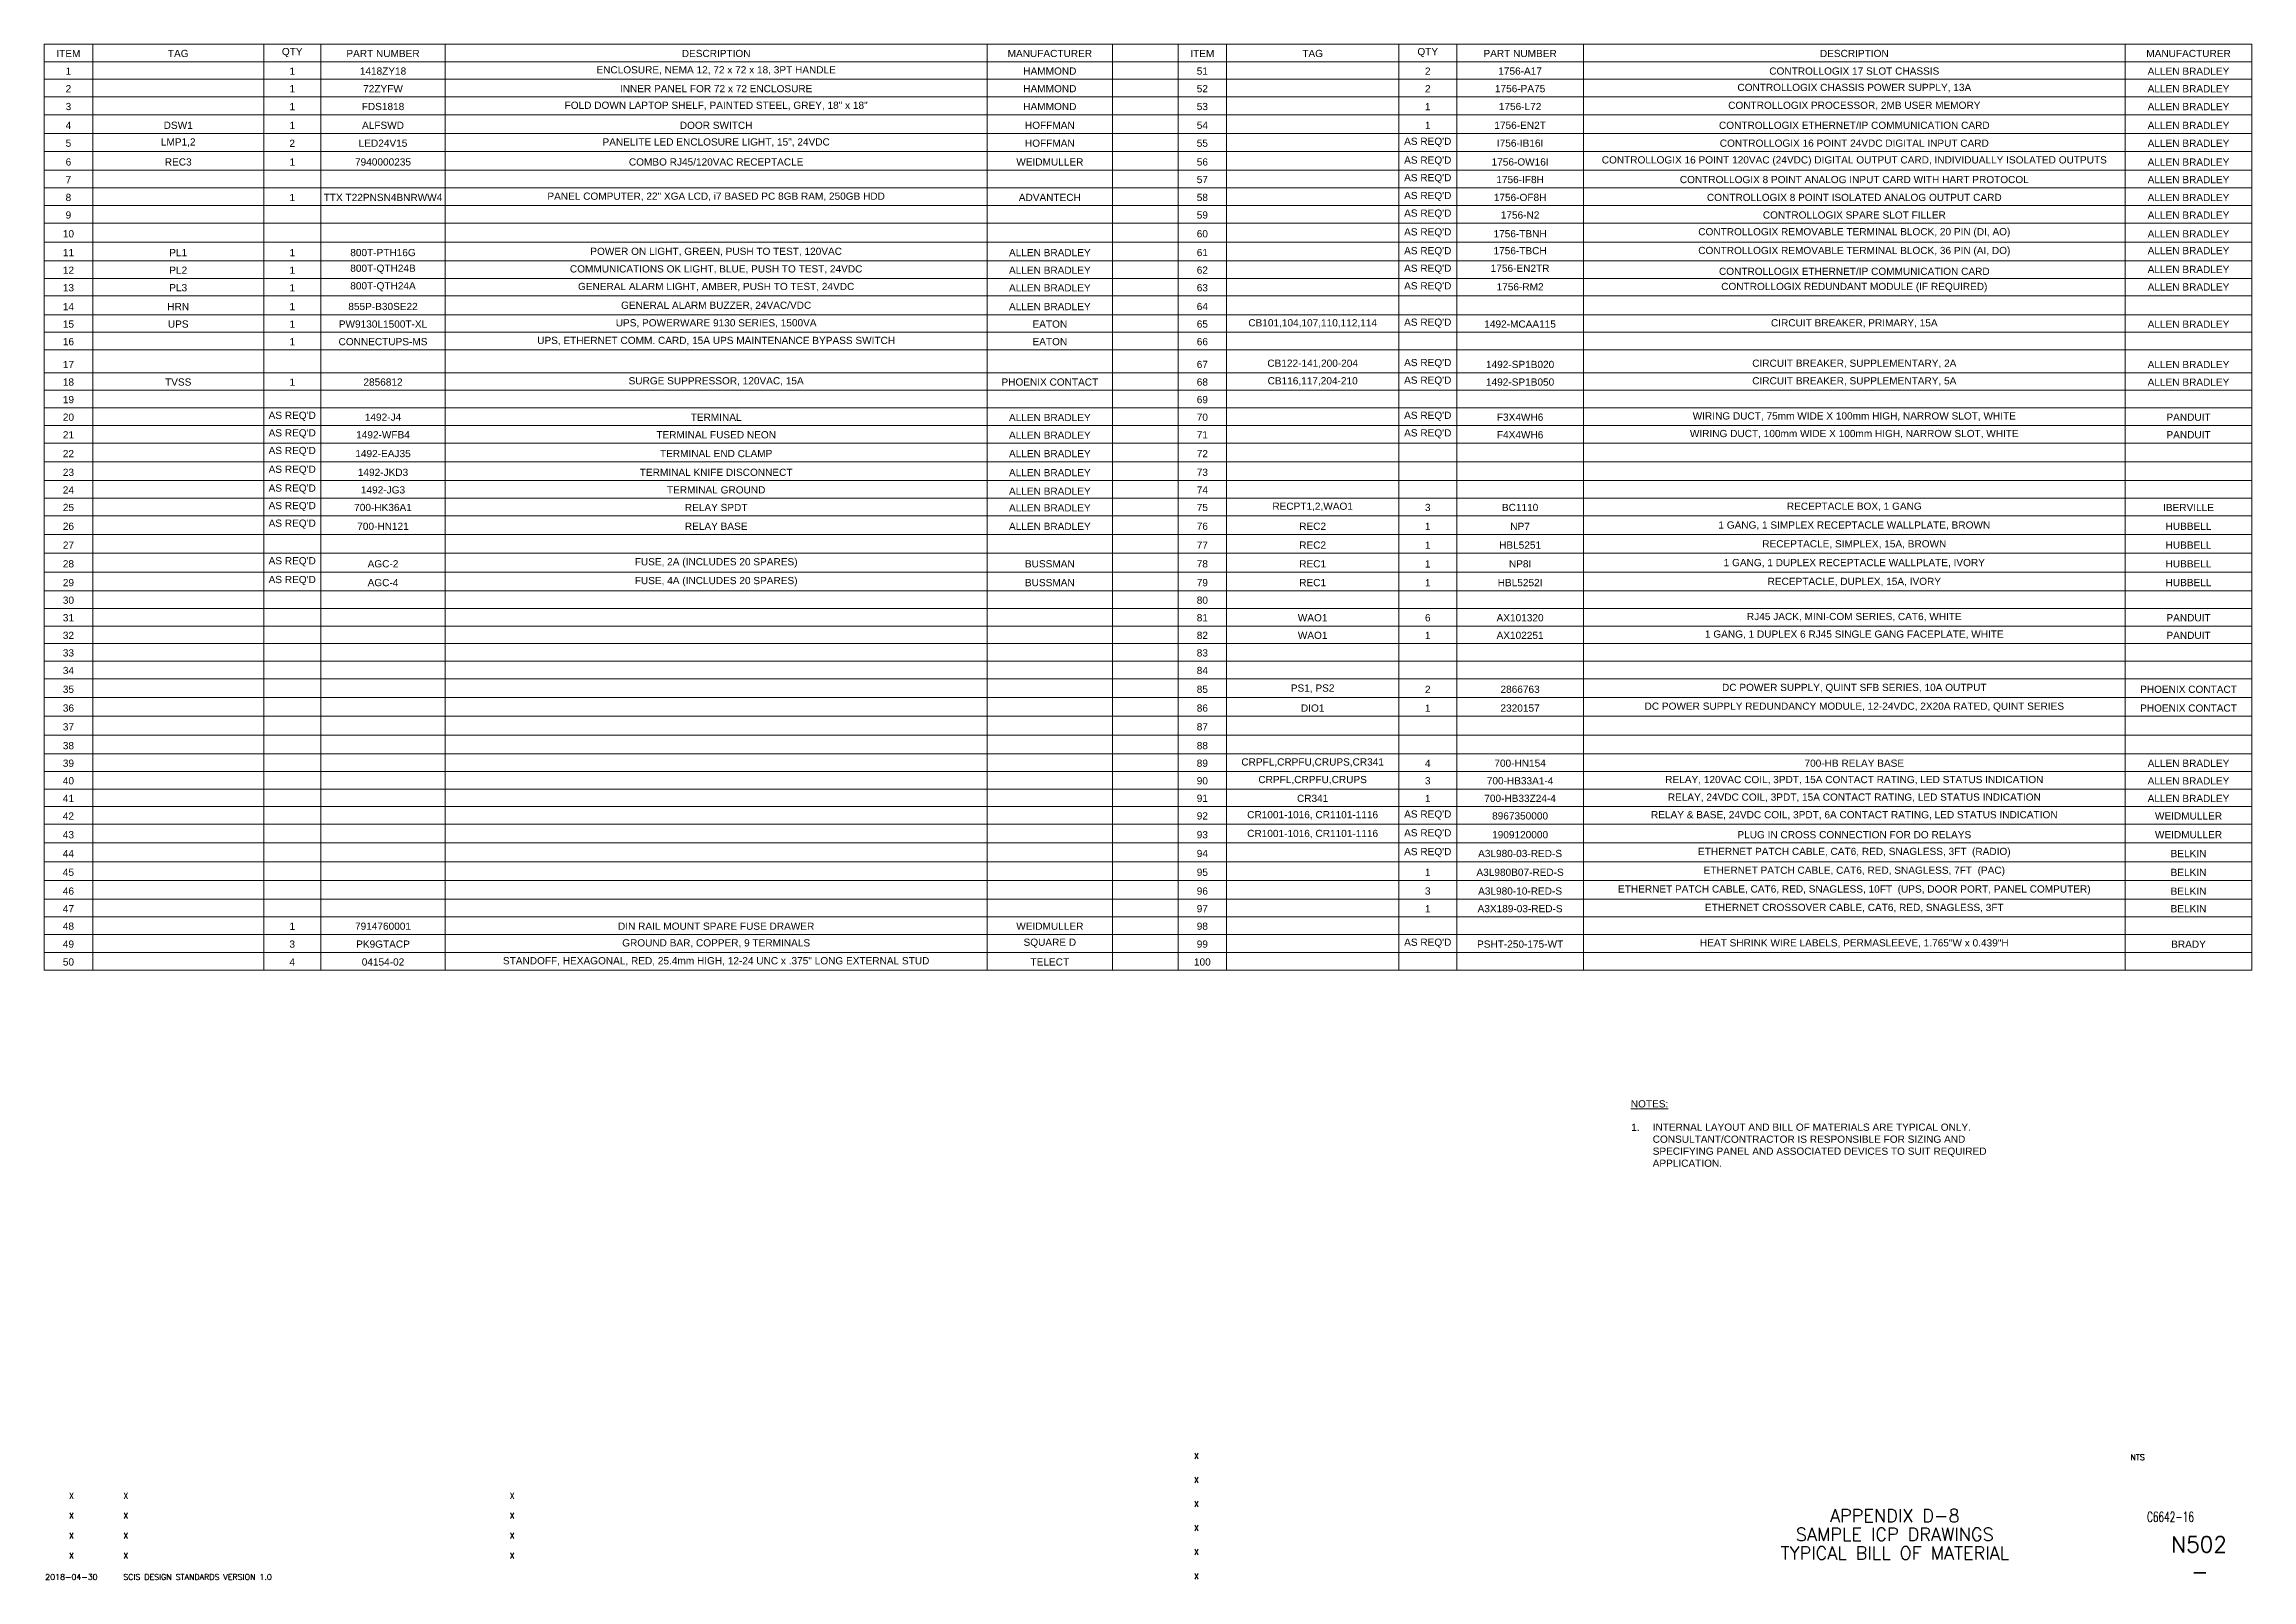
# Paper-space layout 'ICP BOM - A1 Sheet' of a CAD drawing. Extents: x 50 to 815, y 22 to 555.
import ezdxf
from ezdxf.enums import TextEntityAlignment as Align

# ---------------------------------------------------------------- set-up
doc = ezdxf.new("R2010")
doc.units = 0
doc.layers.add('BOR-A1', color=7, linetype='Continuous')
doc.layers.add('N-ANNO-TEXT', color=2, linetype='Continuous', lineweight=18)
doc.styles.add('_CGS_2-5_NOTES', font='arial.ttf', dxfattribs={"height": 2.5})
doc.styles.add('STD2-0', font='simplex.shx', dxfattribs={"height": 2})
doc.styles.add('STD3-5', font='simplex.shx', dxfattribs={"height": 3.5})
doc.styles.add('STD4-5', font='simplex.shx', dxfattribs={"height": 4.5})
doc.styles.add('STD5-5', font='SIMPLEX')

# ---------------------------------------------------------------- blocks, each defined once
blk = doc.blocks.new('CGS A1 TITLE ATT')
at = {"layer": 'BOR-A1', "color": 1}
for tag, p, height, style in [('DATE', (448.47, 64.4), 2, 'STD2-0'), ('DRAWN', (448.47, 56.08), 2, 'STD2-0'), ('DESIGNER', (448.47, 47.76), 2, 'STD2-0'), ('FILE', (783.85, 42.55), 3.5, 'STD3-5'), ('CHECKED', (448.47, 39.44), 2, 'STD2-0'), ('ENGINEER', (448.47, 31.12), 2, 'STD2-0'), ('AD909', (787.49, 32), 5.5, 'STD5-5'), ('APPROVED', (448.47, 22.72), 2, 'STD2-0')]:
    blk.add_attdef(tag, p, '', height=height, dxfattribs=dict(at, style=style))
at = {"layer": 'BOR-A1', "color": 1, "style": 'STD2-0', "flags": 4}
blk.add_attdef('SCALE', (773.37, 64), '', height=2, dxfattribs=at)
at = {"layer": 'BOR-A1', "color": 1, "style": 'STD4-5'}
for tag, p in [('TITLE-1', (691.59, 44.75)), ('TITLE-2', (691.59, 38.25)), ('TITLE-3', (691.59, 31.75)), ('TITLE-4', (691.59, 25.25))]:
    blk.add_attdef(tag, text='', height=4.5, dxfattribs=at).set_placement(p, align=Align.MIDDLE_CENTER)
at = {"layer": 'BOR-A1', "color": 1, "style": 'STD5-5'}
blk.add_attdef('999', text='', height=5.5, dxfattribs=at).set_placement((800.49, 22.5), align=Align.RIGHT)
blk = doc.blocks.new('CGS A1 REV ATT')
at = {"layer": 'BOR-A1', "color": 1, "style": 'STD2-0'}
for tag, p in [('R5-DATE', (58.99, 50.62)), ('R5-BY', (211.87, 50.62)), ('R4-DATE', (58.99, 43.7)), ('R3-DATE', (58.99, 36.78)), ('R4-BY', (211.87, 43.7)), ('R3-BY', (211.87, 36.78)), ('R2-DATE', (58.99, 29.86)), ('R2-BY', (211.87, 29.86)), ('R1-DATE', (58.99, 22.46)), ('R1-BY', (211.87, 22.46))]:
    blk.add_attdef(tag, text='', height=2, dxfattribs=at).set_placement(p, align=Align.CENTER)
for tag, p in [('R5-DESC', (76.99, 50.62)), ('R4-DESC', (76.99, 43.7)), ('R3-DESC', (76.99, 36.78)), ('R2-DESC', (76.99, 29.86)), ('R1-DESC', (76.99, 22.46))]:
    blk.add_attdef(tag, p, '', height=2, dxfattribs=at)

psp = doc.layouts.new('ICP BOM - A1 Sheet')

# ---------------------------------------------------------------- linework, layer by layer
at = {"layer": 'N-ANNO-TEXT'}
for p, q in [((49.53, 555.16), (420.23, 555.16)), ((49.53, 555.16), (49.53, 233.93)), ((66.37, 555.16), (66.37, 549.06)), ((125.71, 555.16), (125.71, 549.06)), ((145.48, 555.16), (145.48, 549.06)), ((188.7, 555.16), (188.7, 549.06)), ((376.64, 555.16), (376.64, 549.06)), ((420.23, 555.16), (442.93, 555.16)), ((420.23, 555.16), (420.23, 233.93)), ((442.93, 555.16), (815.46, 555.16)), ((442.93, 555.16), (442.93, 233.93)), ((459.77, 555.16), (459.77, 233.93)), ((519.48, 555.16), (519.48, 233.93)), ((539.61, 555.16), (539.61, 233.93)), ((583.57, 555.16), (583.57, 233.93)), ((771.51, 555.16), (771.51, 233.93)), ((815.46, 555.16), (815.46, 233.93)), ((49.53, 549.06), (420.23, 549.06)), ((66.37, 549.06), (66.37, 233.93)), ((125.71, 549.06), (125.71, 233.93)), ((145.48, 549.06), (145.48, 233.93)), ((188.7, 549.06), (188.7, 233.93)), ((376.64, 549.06), (376.64, 233.93)), ((420.23, 549.06), (442.93, 549.06)), ((442.93, 549.06), (815.46, 549.06)), ((49.53, 542.97), (420.23, 542.97)), ((49.53, 536.87), (420.23, 536.87)), ((420.23, 542.97), (442.93, 542.97)), ((420.23, 536.87), (442.93, 536.87)), ((442.93, 542.97), (815.46, 542.97)), ((442.93, 536.87), (815.46, 536.87)), ((49.53, 530.67), (420.23, 530.67)), ((420.23, 530.67), (442.93, 530.67)), ((442.93, 530.67), (815.46, 530.67)), ((49.53, 524.15), (420.23, 524.15)), ((420.23, 524.15), (442.93, 524.15)), ((442.93, 524.15), (815.46, 524.15)), ((49.53, 517.95), (420.23, 517.95)), ((420.23, 517.95), (442.93, 517.95)), ((442.93, 517.95), (815.46, 517.95)), ((49.53, 511.44), (420.23, 511.44)), ((420.23, 511.44), (442.93, 511.44)), ((442.93, 511.44), (815.46, 511.44)), ((49.53, 505.34), (420.23, 505.34)), ((49.53, 499.14), (420.23, 499.14)), ((420.23, 505.34), (442.93, 505.34)), ((420.23, 499.14), (442.93, 499.14)), ((442.93, 505.34), (815.46, 505.34)), ((442.93, 499.14), (815.46, 499.14)), ((49.53, 493.04), (420.23, 493.04)), ((420.23, 493.04), (442.93, 493.04)), ((442.93, 493.04), (815.46, 493.04)), ((49.53, 486.53), (420.23, 486.53)), ((420.23, 486.53), (442.93, 486.53)), ((442.93, 486.53), (815.46, 486.53)), ((49.53, 480.01), (420.23, 480.01)), ((420.23, 480.01), (442.93, 480.01)), ((442.93, 480.01), (815.46, 480.01)), ((49.53, 473.91), (420.23, 473.91)), ((49.53, 467.82), (420.23, 467.82)), ((420.23, 473.91), (442.93, 473.91)), ((420.23, 467.82), (442.93, 467.82)), ((442.93, 473.91), (815.46, 473.91)), ((442.93, 467.82), (815.46, 467.82)), ((49.53, 461.3), (420.23, 461.3)), ((420.23, 461.3), (442.93, 461.3)), ((442.93, 461.3), (815.46, 461.3)), ((49.53, 455.2), (420.23, 455.2)), ((420.23, 455.2), (442.93, 455.2)), ((442.93, 455.2), (815.46, 455.2)), ((49.53, 449.11), (420.23, 449.11)), ((420.23, 449.11), (442.93, 449.11)), ((442.93, 449.11), (815.46, 449.11)), ((49.53, 441.19), (420.23, 441.19)), ((420.23, 441.19), (442.93, 441.19)), ((442.93, 441.19), (815.46, 441.19)), ((49.53, 435.1), (420.23, 435.1)), ((49.53, 429), (420.23, 429)), ((420.23, 435.1), (442.93, 435.1)), ((420.23, 429), (442.93, 429)), ((442.93, 435.1), (815.46, 435.1)), ((442.93, 429), (815.46, 429)), ((49.53, 422.9), (420.23, 422.9)), ((420.23, 422.9), (442.93, 422.9)), ((442.93, 422.9), (815.46, 422.9)), ((49.53, 416.81), (420.23, 416.81)), ((420.23, 416.81), (442.93, 416.81)), ((442.93, 416.81), (815.46, 416.81)), ((49.53, 410.29), (420.23, 410.29)), ((420.23, 410.29), (442.93, 410.29)), ((442.93, 410.29), (815.46, 410.29)), ((49.53, 403.78), (420.23, 403.78)), ((420.23, 403.78), (442.93, 403.78)), ((442.93, 403.78), (815.46, 403.78)), ((49.53, 397.68), (420.23, 397.68)), ((49.53, 391.58), (420.23, 391.58)), ((420.23, 397.68), (442.93, 397.68)), ((420.23, 391.58), (442.93, 391.58)), ((442.93, 397.68), (815.46, 397.68)), ((442.93, 391.58), (815.46, 391.58)), ((49.53, 385.07), (420.23, 385.07)), ((420.23, 385.07), (442.93, 385.07)), ((442.93, 385.07), (815.46, 385.07)), ((49.53, 378.55), (420.23, 378.55)), ((420.23, 378.55), (442.93, 378.55)), ((442.93, 378.55), (815.46, 378.55)), ((49.53, 372.04), (420.23, 372.04)), ((420.23, 372.04), (442.93, 372.04)), ((442.93, 372.04), (815.46, 372.04)), ((49.53, 365.52), (420.23, 365.52)), ((420.23, 365.52), (442.93, 365.52)), ((442.93, 365.52), (815.46, 365.52)), ((49.53, 359.42), (420.23, 359.42)), ((49.53, 353.33), (420.23, 353.33)), ((420.23, 359.42), (442.93, 359.42)), ((420.23, 353.33), (442.93, 353.33)), ((442.93, 359.42), (815.46, 359.42)), ((442.93, 353.33), (815.46, 353.33)), ((49.53, 347.23), (420.23, 347.23)), ((420.23, 347.23), (442.93, 347.23)), ((442.93, 347.23), (815.46, 347.23)), ((49.53, 341.13), (420.23, 341.13)), ((420.23, 341.13), (442.93, 341.13)), ((442.93, 341.13), (815.46, 341.13)), ((49.53, 335.04), (420.23, 335.04)), ((420.23, 335.04), (442.93, 335.04)), ((442.93, 335.04), (815.46, 335.04)), ((49.53, 328.52), (420.23, 328.52)), ((49.53, 322.01), (420.23, 322.01)), ((420.23, 328.52), (442.93, 328.52)), ((420.23, 322.01), (442.93, 322.01)), ((442.93, 328.52), (815.46, 328.52)), ((442.93, 322.01), (815.46, 322.01)), ((49.53, 315.49), (420.23, 315.49)), ((420.23, 315.49), (442.93, 315.49)), ((442.93, 315.49), (815.46, 315.49)), ((49.53, 308.98), (420.23, 308.98)), ((420.23, 308.98), (442.93, 308.98)), ((442.93, 308.98), (815.46, 308.98)), ((49.53, 302.88), (420.23, 302.88)), ((420.23, 302.88), (442.93, 302.88)), ((442.93, 302.88), (815.46, 302.88)), ((49.53, 296.78), (420.23, 296.78)), ((420.23, 296.78), (442.93, 296.78)), ((442.93, 296.78), (815.46, 296.78)), ((49.53, 290.68), (420.23, 290.68)), ((49.53, 284.59), (420.23, 284.59)), ((420.23, 290.68), (442.93, 290.68)), ((420.23, 284.59), (442.93, 284.59)), ((442.93, 290.68), (815.46, 290.68)), ((442.93, 284.59), (815.46, 284.59)), ((49.53, 278.07), (420.23, 278.07)), ((420.23, 278.07), (442.93, 278.07)), ((442.93, 278.07), (815.46, 278.07)), ((49.53, 271.56), (420.23, 271.56)), ((420.23, 271.56), (442.93, 271.56)), ((442.93, 271.56), (815.46, 271.56)), ((49.53, 265.04), (420.23, 265.04)), ((420.23, 265.04), (442.93, 265.04)), ((442.93, 265.04), (815.46, 265.04)), ((49.53, 258.53), (420.23, 258.53)), ((420.23, 258.53), (442.93, 258.53)), ((442.93, 258.53), (815.46, 258.53)), ((49.53, 252.43), (420.23, 252.43)), ((49.53, 246.33), (420.23, 246.33)), ((420.23, 252.43), (442.93, 252.43)), ((420.23, 246.33), (442.93, 246.33)), ((442.93, 252.43), (815.46, 252.43)), ((442.93, 246.33), (815.46, 246.33)), ((49.53, 240.13), (420.23, 240.13)), ((420.23, 240.13), (442.93, 240.13)), ((442.93, 240.13), (815.46, 240.13)), ((49.53, 233.93), (815.46, 233.93))]:
    psp.add_line(p, q, dxfattribs=at)

# ---------------------------------------------------------------- block references
ref = psp.add_blockref('CGS A1 TITLE ATT', (0, 0))
ref.add_attrib('TITLE-1', 'APPENDIX D-8', dxfattribs={"layer": 'BOR-A1', "color": 1, "height": 4.5, "style": 'STD4-5'}).set_placement((691.59, 44.75), align=Align.MIDDLE_CENTER)
ref.add_attrib('TITLE-2', 'SAMPLE ICP DRAWINGS', dxfattribs={"layer": 'BOR-A1', "color": 1, "height": 4.5, "style": 'STD4-5'}).set_placement((691.59, 38.25), align=Align.MIDDLE_CENTER)
ref.add_attrib('TITLE-3', 'TYPICAL BILL OF MATERIAL', dxfattribs={"layer": 'BOR-A1', "color": 1, "height": 4.5, "style": 'STD4-5'}).set_placement((691.59, 31.75), align=Align.MIDDLE_CENTER)
ref.add_attrib('AD909', 'N502', (787.49, 32), dxfattribs={"layer": 'BOR-A1', "color": 1, "height": 5.5, "style": 'STD5-5'})
ref.add_attrib('FILE', 'C6642-16', (779.08, 42.56), dxfattribs={"layer": 'BOR-A1', "color": 1, "height": 3.5, "style": 'STD3-5', "width": 0.65})
ref.add_attrib('SCALE', 'NTS', (773.37, 64), dxfattribs={"layer": 'BOR-A1', "color": 1, "height": 2, "style": 'STD2-0'})
ref.add_attrib('DATE', 'X', (448.47, 64.4), dxfattribs={"layer": 'BOR-A1', "color": 1, "height": 2, "style": 'STD2-0'})
ref.add_attrib('DRAWN', 'X', (448.47, 56.08), dxfattribs={"layer": 'BOR-A1', "color": 1, "height": 2, "style": 'STD2-0'})
ref.add_attrib('DESIGNER', 'X', (448.47, 47.76), dxfattribs={"layer": 'BOR-A1', "color": 1, "height": 2, "style": 'STD2-0'})
ref.add_attrib('CHECKED', 'X', (448.47, 39.44), dxfattribs={"layer": 'BOR-A1', "color": 1, "height": 2, "style": 'STD2-0'})
ref.add_attrib('ENGINEER', 'X', (448.47, 31.12), dxfattribs={"layer": 'BOR-A1', "color": 1, "height": 2, "style": 'STD2-0'})
ref.add_attrib('APPROVED', 'X', (448.47, 22.72), dxfattribs={"layer": 'BOR-A1', "color": 1, "height": 2, "style": 'STD2-0'})
ref.add_attrib('999', '-', dxfattribs={"layer": 'BOR-A1', "color": 1, "height": 5.5, "style": 'STD5-5'}).set_placement((800.49, 22.5), align=Align.RIGHT)
psp.add_blockref('CGS A1 REV ATT', (0, 0)).add_auto_attribs({'R1-DATE': '2018-04-30', 'R1-DESC': 'SCIS DESIGN STANDARDS VERSION 1.0', 'R2-DATE': 'X', 'R2-DESC': 'X', 'R2-BY': 'X', 'R3-DATE': 'X', 'R3-DESC': 'X', 'R3-BY': 'X', 'R4-DATE': 'X', 'R4-DESC': 'X', 'R4-BY': 'X', 'R5-DATE': 'X', 'R5-DESC': 'X', 'R5-BY': 'X'})

# ---------------------------------------------------------------- texts
at = {"layer": 'N-ANNO-TEXT', "char_height": 2.5, "style": '_CGS_2-5_NOTES'}
for s, insert, width, attachment_point in [('ITEM', (57.95, 550.65), 127.2253, 8), ('TAG', (96.04, 550.65), 127.2253, 8), ('QTY', (135.59, 550.65), 127.2253, 8), ('PART NUMBER', (167.09, 550.65), 127.2253, 8), ('DESCRIPTION', (282.67, 550.65), 127.2253, 8), ('MANUFACTURER', (398.44, 550.65), 127.2253, 8), ('ITEM', (451.35, 550.65), 127.2253, 8), ('TAG', (489.62, 550.65), 127.2253, 8), ('QTY', (529.55, 550.65), 127.2253, 8), ('PART NUMBER', (561.59, 550.65), 127.2253, 8), ('DESCRIPTION', (677.54, 550.65), 127.2253, 8), ('MANUFACTURER', (793.49, 550.65), 127.2253, 8), ('1', (57.95, 544.55), 127.2253, 8), ('1', (135.59, 544.55), 127.2253, 8), ('1418ZY18', (167.09, 544.55), 127.2253, 8), ('ENCLOSURE, NEMA 12, 72 x 72 x 18, 3PT HANDLE', (282.67, 544.55), 127.2253, 8), ('HAMMOND', (398.44, 544.55), 127.2253, 8), ('51', (451.35, 544.55), 127.2253, 8), ('2', (529.55, 544.55), 127.2253, 8), ('1756-A17', (561.59, 544.55), 127.2253, 8), ('CONTROLLOGIX 17 SLOT CHASSIS', (677.54, 544.55), 127.2253, 8), ('ALLEN BRADLEY', (793.49, 544.55), 127.2253, 8), ('2', (57.95, 538.45), 127.2253, 8), ('1', (135.59, 538.45), 127.2253, 8), ('72ZYFW', (167.09, 538.45), 127.2253, 8), ('INNER PANEL FOR 72 x 72 ENCLOSURE', (282.67, 538.45), 127.2253, 8), ('HAMMOND', (398.44, 538.45), 127.2253, 8), ('52', (451.35, 538.45), 127.2253, 8), ('2', (529.55, 538.45), 127.2253, 8), ('1756-PA75', (561.59, 538.45), 127.2253, 8), ('CONTROLLOGIX CHASSIS POWER SUPPLY, 13A', (677.54, 538.45), 127.2253, 8), ('ALLEN BRADLEY', (793.49, 538.45), 127.2253, 8), ('3', (57.95, 532.25), 127.2253, 8), ('1', (135.59, 532.25), 127.2253, 8), ('FDS1818', (167.09, 532.25), 127.2253, 8), ('FOLD DOWN LAPTOP SHELF, PAINTED STEEL, GREY, 18" x 18"', (282.67, 532.25), 127.2253, 8), ('HAMMOND', (398.44, 532.25), 127.2253, 8), ('53', (451.35, 532.25), 127.2253, 8), ('1', (529.55, 532.25), 127.2253, 8), ('1756-L72', (561.59, 532.25), 127.2253, 8), ('CONTROLLOGIX PROCESSOR, 2MB USER MEMORY', (677.54, 532.25), 127.2253, 8), ('ALLEN BRADLEY', (793.49, 532.25), 127.2253, 8), ('4', (57.95, 525.74), 127.2253, 8), ('5', (57.95, 519.53), 127.2253, 8), ('LMP1,2', (96.04, 519.53), 127.2253, 8), ('DSW1', (96.04, 525.74), 127.2253, 8), ('2', (135.59, 519.53), 127.2253, 8), ('1', (135.59, 525.74), 127.2253, 8), ('LED24V15', (167.09, 519.53), 127.2253, 8), ('ALFSWD', (167.09, 525.74), 127.2253, 8), ('PANELITE LED ENCLOSURE LIGHT, 15", 24VDC', (282.67, 519.53), 127.2253, 8), ('DOOR SWITCH', (282.67, 525.74), 127.2253, 8), ('HOFFMAN', (398.44, 525.74), 127.2253, 8), ('HOFFMAN', (398.44, 519.53), 127.2253, 8), ('54', (451.35, 525.74), 127.2253, 8), ('55', (451.35, 519.53), 127.2253, 8), ("AS REQ'D", (529.55, 519.53), 127.2253, 8), ('1', (529.55, 525.74), 127.2253, 8), ('1756-EN2T', (561.59, 525.74), 127.2253, 8), ('\\pt80;I756-IB16I', (561.59, 519.53), 127.2253, 8), ('CONTROLLOGIX ETHERNET/IP COMMUNICATION CARD', (677.54, 525.74), 127.2253, 8), ('CONTROLLOGIX 16 POINT 24VDC DIGITAL INPUT CARD', (677.54, 519.53), 127.2253, 8), ('ALLEN BRADLEY', (793.49, 525.74), 127.2253, 8), ('ALLEN BRADLEY', (793.49, 519.53), 127.2253, 8), ('6', (57.95, 513.02), 127.2253, 8), ('REC3', (96.04, 513.02), 127.2253, 8), ('1', (135.59, 513.02), 127.2253, 8), ('7940000235', (167.09, 513.02), 127.2253, 8), ('COMBO RJ45/120VAC RECEPTACLE', (282.67, 513.02), 127.2253, 8), ('WEIDMULLER', (398.44, 513.02), 127.2253, 8), ('56', (451.35, 513.02), 127.2253, 8), ("AS REQ'D", (529.55, 513.02), 127.2253, 8), ('1756-OW16I', (561.59, 513.02), 127.2253, 8), ('CONTROLLOGIX 16 POINT 120VAC (24VDC) DIGITAL OUTPUT CARD, INDIVIDUALLY ISOLATED OUTPUTS', (677.54, 513.02), 218.4675, 8), ('ALLEN BRADLEY', (793.49, 513.02), 127.2253, 8), ('7', (57.95, 506.92), 127.2253, 8), ('57', (451.35, 506.92), 127.2253, 8), ("AS REQ'D", (529.55, 506.92), 127.2253, 8), ('1756-IF8H', (561.59, 506.92), 127.2253, 8), ('CONTROLLOGIX 8 POINT ANALOG INPUT CARD WITH HART PROTOCOL', (677.54, 506.92), 147.7008, 8), ('ALLEN BRADLEY', (793.49, 506.92), 127.2253, 8), ('8', (57.95, 500.72), 127.2253, 8), ('1', (135.59, 500.72), 127.2253, 8), ('TTX T22PNSN4BNRWW4', (167.09, 500.72), 127.2253, 8), ('PANEL COMPUTER, 22" XGA LCD, i7 BASED PC 8GB RAM, 250GB HDD', (282.67, 500.72), 144.4486, 8), ('ADVANTECH', (398.44, 500.72), 127.2253, 8), ('58', (451.35, 500.72), 127.2253, 8), ("AS REQ'D", (529.55, 500.72), 127.2253, 8), ('1756-OF8H', (561.59, 500.72), 127.2253, 8), ('CONTROLLOGIX 8 POINT ISOLATED ANALOG OUTPUT CARD', (677.54, 500.72), 154.526, 8), ('ALLEN BRADLEY', (793.49, 500.72), 127.2253, 8), ('10', (57.95, 488.11), 127.2253, 8), ('9', (57.95, 494.62), 127.2253, 8), ('59', (451.35, 494.62), 127.2253, 8), ('60', (451.35, 488.11), 127.2253, 8), ("AS REQ'D", (529.55, 494.62), 127.2253, 8), ("AS REQ'D", (529.55, 488.11), 127.2253, 8), ('1756-TBNH', (561.59, 488.11), 127.2253, 8), ('1756-N2', (561.59, 494.62), 127.2253, 8), ('CONTROLLOGIX REMOVABLE TERMINAL BLOCK, 20 PIN (DI, AO)', (677.54, 488.11), 127.2253, 8), ('CONTROLLOGIX SPARE SLOT FILLER', (677.54, 494.62), 127.2253, 8), ('ALLEN BRADLEY', (793.49, 494.62), 127.2253, 8), ('ALLEN BRADLEY', (793.49, 488.11), 127.2253, 8), ('11', (57.95, 481.59), 127.2253, 8), ('PL1', (96.04, 481.59), 127.2253, 8), ('1', (135.59, 481.59), 127.2253, 8), ('800T-PTH16G', (167.09, 481.59), 127.2253, 8), ('POWER ON LIGHT, GREEN, PUSH TO TEST, 120VAC', (282.67, 481.59), 127.2253, 8), ('ALLEN BRADLEY', (398.44, 481.59), 127.2253, 8), ('61', (451.35, 481.59), 127.2253, 8), ("AS REQ'D", (529.55, 481.59), 127.2253, 8), ('1756-TBCH', (561.59, 482.23), 127.2253, 8), ('CONTROLLOGIX REMOVABLE TERMINAL BLOCK, 36 PIN (AI, DO)', (677.54, 481.59), 127.2253, 8), ('ALLEN BRADLEY', (793.49, 482.3), 127.2253, 8), ('12', (57.95, 475.5), 127.2253, 8), ('PL2', (96.04, 475.5), 127.2253, 8), ('1', (135.59, 475.5), 127.2253, 8), ('800T-QTH24B', (167.09, 475.5), 127.2253, 8), ('COMMUNICATIONS OK LIGHT, BLUE, PUSH TO TEST, 24VDC', (282.67, 475.5), 127.2253, 8), ('ALLEN BRADLEY', (398.44, 475.5), 127.2253, 8), ('62', (451.35, 475.5), 127.2253, 8), ("AS REQ'D", (529.55, 475.5), 127.2253, 8), ('1756-EN2TR', (561.59, 476.14), 127.2253, 8), ('CONTROLLOGIX ETHERNET/IP COMMUNICATION CARD', (677.54, 475.08), 218.4675, 8), ('ALLEN BRADLEY', (793.49, 475.78), 127.2253, 8), ('13', (57.95, 469.4), 127.2253, 8), ('PL3', (96.04, 469.4), 127.2253, 8), ('1', (135.59, 469.4), 127.2253, 8), ('800T-QTH24A', (167.09, 469.4), 127.2253, 8), ('GENERAL ALARM LIGHT, AMBER, PUSH TO TEST, 24VDC', (282.67, 469.4), 127.2253, 8), ('ALLEN BRADLEY', (398.44, 469.4), 127.2253, 8), ('63', (451.35, 469.4), 127.2253, 8), ("AS REQ'D", (529.55, 469.4), 127.2253, 8), ('1756-RM2', (561.59, 469.7), 127.2253, 8), ('CONTROLLOGIX REDUNDANT MODULE (IF REQUIRED)', (677.54, 469.12), 218.4675, 8), ('ALLEN BRADLEY', (793.49, 469.69), 127.2253, 8), ('14', (57.95, 462.88), 127.2253, 8), ('HRN', (96.04, 462.88), 127.2253, 8), ('1', (135.59, 462.88), 127.2253, 8), ('855P-B30SE22', (167.09, 462.88), 127.2253, 8), ('UPS, POWERWARE 9130 SERIES, 1500VA', (282.67, 456.79), 127.2253, 8), ('GENERAL ALARM BUZZER, 24VAC/VDC', (282.67, 462.88), 127.2253, 8), ('ALLEN BRADLEY', (398.44, 462.88), 127.2253, 8), ('64', (451.35, 462.88), 127.2253, 8), ('CB101,104,107,110,112,114', (489.62, 456.79), 127.2253, 8), ("AS REQ'D", (529.55, 456.79), 127.2253, 8), ('CIRCUIT BREAKER, PRIMARY, 15A', (677.54, 456.79), 127.2253, 8), ('15', (57.95, 456.79), 127.2253, 8), ('16', (57.95, 450.69), 127.2253, 8), ('UPS', (96.04, 456.79), 127.2253, 8), ('1', (135.59, 456.79), 127.2253, 8), ('1', (135.59, 450.69), 127.2253, 8), ('CONNECTUPS-MS', (167.09, 450.69), 127.2253, 8), ('PW9130L1500T-XL', (167.09, 456.79), 127.2253, 8), ('UPS, ETHERNET COMM. CARD, 15A UPS MAINTENANCE BYPASS SWITCH', (282.67, 450.69), 143.127, 8), ('EATON', (398.44, 456.79), 127.2253, 8), ('EATON', (398.44, 450.69), 127.2253, 8), ('65', (451.35, 456.79), 127.2253, 8), ('66', (451.35, 450.69), 127.2253, 8), ('1492-MCAA115', (561.59, 456.79), 127.2253, 8), ('ALLEN BRADLEY', (793.49, 456.79), 127.2253, 8), ('17', (57.95, 442.78), 127.2253, 8), ('67', (451.35, 442.78), 127.2253, 8), ('CB122-141,200-204', (489.62, 442.78), 127.2253, 8), ("AS REQ'D", (529.55, 442.78), 127.2253, 8), ('1492-SP1B020', (561.59, 442.78), 127.2253, 8), ('CIRCUIT BREAKER, SUPPLEMENTARY, 2A', (677.54, 442.78), 127.2253, 8), ('ALLEN BRADLEY', (793.49, 442.78), 127.2253, 8), ('18', (57.95, 436.68), 127.2253, 8), ('TVSS', (96.04, 436.68), 127.2253, 8), ('1', (135.59, 436.68), 127.2253, 8), ('2856812', (167.09, 436.68), 127.2253, 8), ('SURGE SUPPRESSOR, 120VAC, 15A', (282.67, 436.68), 127.2253, 8), ('PHOENIX CONTACT', (398.44, 436.68), 127.2253, 8), ('68', (451.35, 436.68), 127.2253, 8), ('CB116,117,204-210', (489.62, 436.68), 127.2253, 8), ("AS REQ'D", (529.55, 436.68), 127.2253, 8), ('1492-SP1B050', (561.59, 436.68), 127.2253, 8), ('CIRCUIT BREAKER, SUPPLEMENTARY, 5A', (677.54, 436.68), 127.2253, 8), ('ALLEN BRADLEY', (793.49, 436.68), 127.2253, 8), ('19', (57.95, 430.58), 127.2253, 8), ('69', (451.35, 430.58), 127.2253, 8), ('20', (57.95, 424.49), 127.2253, 8), ("AS REQ'D", (135.59, 424.49), 127.2253, 8), ("AS REQ'D", (135.59, 418.39), 127.2253, 8), ('1492-J4', (167.09, 424.49), 127.2253, 8), ('TERMINAL', (282.67, 424.49), 127.2253, 8), ('ALLEN BRADLEY', (398.44, 424.4), 127.2253, 8), ('70', (451.35, 424.49), 127.2253, 8), ("AS REQ'D", (529.55, 424.49), 127.2253, 8), ("AS REQ'D", (529.55, 418.39), 127.2253, 8), ('F3X4WH6', (561.59, 424.49), 127.2253, 8), ('WIRING DUCT, 100mm WIDE X 100mm HIGH, NARROW SLOT, WHITE', (677.54, 418.39), 127.2253, 8), ('WIRING DUCT, 75mm WIDE X 100mm HIGH, NARROW SLOT, WHITE', (677.54, 424.49), 127.2253, 8), ('PANDUIT', (793.49, 424.49), 127.2253, 8), ('21', (57.95, 418.39), 127.2253, 8), ('22', (57.95, 411.87), 127.2253, 8), ("AS REQ'D", (135.59, 412.29), 127.2253, 8), ('1492-EAJ35', (167.09, 411.87), 127.2253, 8), ('1492-WFB4', (167.09, 418.39), 127.2253, 8), ('TERMINAL FUSED NEON', (282.67, 418.39), 127.2253, 8), ('TERMINAL END CLAMP', (282.67, 411.87), 127.2253, 8), ('ALLEN BRADLEY', (398.44, 418.3), 127.2253, 8), ('ALLEN BRADLEY', (398.44, 411.87), 127.2253, 8), ('71', (451.35, 418.39), 127.2253, 8), ('72', (451.35, 411.87), 127.2253, 8), ('F4X4WH6', (561.59, 418.39), 127.2253, 8), ('PANDUIT', (793.49, 418.39), 127.2253, 8), ('23', (57.95, 405.36), 127.2253, 8), ("AS REQ'D", (135.59, 405.78), 127.2253, 8), ('1492-JKD3', (167.09, 405.36), 127.2253, 8), ('TERMINAL KNIFE DISCONNECT', (282.67, 405.36), 127.2253, 8), ('ALLEN BRADLEY', (398.44, 405.27), 127.2253, 8), ('73', (451.35, 405.36), 127.2253, 8), ('24', (57.95, 399.26), 127.2253, 8), ("AS REQ'D", (135.59, 399.26), 127.2253, 8), ('1492-JG3', (167.09, 399.26), 127.2253, 8), ('TERMINAL GROUND', (282.67, 399.26), 127.2253, 8), ('ALLEN BRADLEY', (398.44, 398.84), 127.2253, 8), ('74', (451.35, 399.26), 127.2253, 8), ('25', (57.95, 393.17), 127.2253, 8), ("AS REQ'D", (135.59, 393.17), 127.2253, 8), ('700-HK36A1', (167.09, 393.17), 127.2253, 8), ('RELAY SPDT', (282.67, 393.17), 127.2253, 8), ('ALLEN BRADLEY', (398.44, 393.08), 127.2253, 8), ('75', (451.35, 393.17), 127.2253, 8), ('RECPT1,2,WAO1', (489.62, 393.17), 127.2253, 8), ('3', (529.55, 393.17), 127.2253, 8), ('BC1110', (561.59, 393.17), 127.2253, 8), ('RECEPTACLE BOX, 1 GANG', (677.54, 393.17), 127.2253, 8), ('IBERVILLE', (793.49, 393.17), 127.2253, 8), ('26', (57.95, 386.65), 127.2253, 8), ("AS REQ'D", (135.59, 387.07), 127.2253, 8), ('\\pt57.5;700-HN121', (167.09, 386.65), 127.2253, 8), ('RELAY BASE', (282.67, 386.65), 127.2253, 8), ('ALLEN BRADLEY', (398.44, 386.65), 127.2253, 8), ('76', (451.35, 386.65), 127.2253, 8), ('REC2', (489.62, 386.65), 127.2253, 8), ('1', (529.55, 386.65), 127.2253, 8), ('NP7', (561.59, 386.65), 127.2253, 8), ('1 GANG, 1 SIMPLEX RECEPTACLE WALLPLATE, BROWN', (677.54, 386.65), 127.2253, 8), ('RECEPTACLE, SIMPLEX, 15A, BROWN', (677.54, 380.13), 127.2253, 8), ('HUBBELL', (793.49, 386.65), 127.2253, 8), ('27', (57.95, 380.13), 127.2253, 8), ('28', (57.95, 373.62), 127.2253, 8), ("AS REQ'D", (135.59, 374.04), 127.2253, 8), ('AGC-2', (167.09, 373.62), 127.2253, 8), ('FUSE, 2A (INCLUDES 20 SPARES)', (282.67, 373.62), 127.2253, 8), ('BUSSMAN', (398.44, 373.62), 127.2253, 8), ('77', (451.35, 380.13), 127.2253, 8), ('78', (451.35, 373.62), 127.2253, 8), ('REC2', (489.62, 380.13), 127.2253, 8), ('REC1', (489.62, 373.62), 127.2253, 8), ('1', (529.55, 380.13), 127.2253, 8), ('1', (529.55, 373.62), 127.2253, 8), ('HBL5251', (561.59, 380.13), 127.2253, 8), ('NP8I', (561.59, 373.62), 127.2253, 8), ('1 GANG, 1 DUPLEX RECEPTACLE WALLPLATE, IVORY', (677.54, 373.62), 127.2253, 8), ('HUBBELL', (793.49, 380.13), 127.2253, 8), ('HUBBELL', (793.49, 373.62), 127.2253, 8), ('29', (57.95, 367.1), 127.2253, 8), ("AS REQ'D", (135.59, 367.52), 127.2253, 8), ('AGC-4', (167.09, 367.1), 127.2253, 8), ('FUSE, 4A (INCLUDES 20 SPARES)', (282.67, 367.1), 127.2253, 8), ('BUSSMAN', (398.44, 367.1), 127.2253, 8), ('79', (451.35, 367.1), 127.2253, 8), ('REC1', (489.62, 367.1), 127.2253, 8), ('1', (529.55, 367.1), 127.2253, 8), ('HBL5252I', (561.59, 367.1), 127.2253, 8), ('RECEPTACLE, DUPLEX, 15A, IVORY', (677.54, 367.1), 127.2253, 8), ('HUBBELL', (793.49, 367.1), 127.2253, 8), ('30', (57.95, 361.01), 127.2253, 8), ('80', (451.35, 361.01), 127.2253, 8), ('31', (57.95, 354.91), 127.2253, 8), ('81', (451.35, 354.91), 127.2253, 8), ('WAO1', (489.62, 354.91), 127.2253, 8), ('6', (529.55, 354.91), 127.2253, 8), ('AX101320', (561.59, 354.91), 127.2253, 8), ('RJ45 JACK, MINI-COM SERIES, CAT6, WHITE', (677.54, 354.91), 127.2253, 8), ('PANDUIT', (793.49, 354.91), 127.2253, 8), ('32', (57.95, 348.81), 127.2253, 8), ('33', (57.95, 342.72), 127.2253, 8), ('82', (451.35, 348.81), 127.2253, 8), ('83', (451.35, 342.72), 127.2253, 8), ('WAO1', (489.62, 348.81), 127.2253, 8), ('1', (529.55, 348.81), 127.2253, 8), ('AX102251', (561.59, 348.81), 127.2253, 8), ('1 GANG, 1 DUPLEX 6 RJ45 SINGLE GANG FACEPLATE, WHITE', (677.54, 348.81), 127.2253, 8), ('PANDUIT', (793.49, 348.81), 127.2253, 8), ('34', (57.95, 336.62), 127.2253, 8), ('84', (451.35, 336.62), 127.2253, 8), ('35', (57.95, 330.1), 127.2253, 8), ('85', (451.35, 330.1), 127.2253, 8), ('PS1, PS2', (489.62, 330.1), 127.2253, 8), ('2', (529.55, 330.1), 127.2253, 8), ('2866763', (561.59, 330.1), 127.2253, 8), ('DC POWER SUPPLY, QUINT SFB SERIES, 10A OUTPUT', (677.54, 330.1), 127.2253, 8), ('PHOENIX CONTACT', (793.49, 330.1), 127.2253, 8), ('36', (57.95, 323.59), 127.2253, 8), ('86', (451.35, 323.59), 127.2253, 8), ('DIO1', (489.62, 323.59), 127.2253, 8), ('1', (529.55, 323.59), 127.2253, 8), ('2320157', (561.59, 323.59), 127.2253, 8), ('DC POWER SUPPLY REDUNDANCY MODULE, 12-24VDC, 2X20A RATED, QUINT SERIES', (677.54, 323.59), 175.5393, 8), ('PHOENIX CONTACT', (793.49, 323.59), 127.2253, 8), ('37', (57.95, 317.07), 127.2253, 8), ('87', (451.35, 317.07), 127.2253, 8), ('38', (57.95, 310.56), 127.2253, 8), ('39', (57.95, 304.46), 127.2253, 8), ('88', (451.35, 310.56), 127.2253, 8), ('89', (451.35, 304.46), 127.2253, 8), ('CRPFL,CRPFU,CRUPS,CR341', (489.62, 304.46), 127.2253, 8), ('4', (529.55, 304.46), 127.2253, 8), ('700-HN154', (561.59, 304.46), 127.2253, 8), ('700-HB RELAY BASE', (677.54, 304.46), 127.2253, 8), ('ALLEN BRADLEY', (793.49, 304.46), 127.2253, 8), ('40', (57.95, 298.36), 127.2253, 8), ('90', (451.35, 298.36), 127.2253, 8), ('CRPFL,CRPFU,CRUPS', (489.62, 298.36), 127.2253, 8), ('3', (529.55, 298.36), 127.2253, 8), ('700-HB33A1-4', (561.59, 298.36), 127.2253, 8), ('RELAY, 120VAC COIL, 3PDT, 15A CONTACT RATING, LED STATUS INDICATION', (677.54, 298.36), 163.1884, 8), ('ALLEN BRADLEY', (793.49, 298.36), 127.2253, 8), ('41', (57.95, 292.27), 127.2253, 8), ('91', (451.35, 292.27), 127.2253, 8), ('CR341', (489.62, 292.27), 127.2253, 8), ('1', (529.55, 292.27), 127.2253, 8), ('700-HB33Z24-4', (561.59, 292.27), 127.2253, 8), ('RELAY, 24VDC COIL, 3PDT, 15A CONTACT RATING, LED STATUS INDICATION', (677.54, 292.27), 164.2782, 8), ('ALLEN BRADLEY', (793.49, 292.27), 127.2253, 8), ('42', (57.95, 286.17), 127.2253, 8), ('92', (451.35, 286.17), 127.2253, 8), ('CR1001-1016, CR1101-1116', (489.62, 286.17), 127.2253, 8), ("AS REQ'D", (529.55, 286.17), 127.2253, 8), ('8967350000', (561.59, 286.17), 127.2253, 8), ('RELAY & BASE, 24VDC COIL, 3PDT, 6A CONTACT RATING, LED STATUS INDICATION', (677.54, 286.17), 155.1966, 8), ('WEIDMULLER', (793.49, 286.17), 127.2253, 8), ('43', (57.95, 279.66), 127.2253, 8), ('93', (451.35, 279.66), 127.2253, 8), ('CR1001-1016, CR1101-1116', (489.62, 279.66), 127.2253, 8), ("AS REQ'D", (529.55, 279.66), 127.2253, 8), ("AS REQ'D", (529.55, 273.14), 127.2253, 8), ('1909120000', (561.59, 279.66), 127.2253, 8), ('ETHERNET PATCH CABLE, CAT6, RED, SNAGLESS, 3FT  (RADIO)', (677.54, 273.14), 127.2253, 8), ('PLUG IN CROSS CONNECTION FOR DO RELAYS', (677.54, 279.66), 127.2253, 8), ('WEIDMULLER', (793.49, 279.66), 127.2253, 8), ('44', (57.95, 273.14), 127.2253, 8), ('45', (57.95, 266.62), 127.2253, 8), ('94', (451.35, 273.14), 127.2253, 8), ('95', (451.35, 266.62), 127.2253, 8), ('1', (529.55, 266.62), 127.2253, 8), ('A3L980B07-RED-S', (561.59, 266.62), 127.2253, 8), ('A3L980-03-RED-S', (561.59, 273.14), 127.2253, 8), ('ETHERNET PATCH CABLE, CAT6, RED, SNAGLESS, 7FT  (PAC)', (677.54, 266.62), 127.2253, 8), ('BELKIN', (793.49, 273.14), 127.2253, 8), ('BELKIN', (793.49, 266.62), 127.2253, 8), ('46', (57.95, 260.11), 127.2253, 8), ('96', (451.35, 260.11), 127.2253, 8), ('3', (529.55, 260.11), 127.2253, 8), ('A3L980-10-RED-S', (561.59, 260.11), 127.2253, 8), ('ETHERNET PATCH CABLE, CAT6, RED, SNAGLESS, 10FT  (UPS, DOOR PORT, PANEL COMPUTER)', (677.54, 260.11), 167.9108, 8), ('BELKIN', (793.49, 260.11), 127.2253, 8), ('47', (57.95, 254.01), 127.2253, 8), ('97', (451.35, 254.01), 127.2253, 8), ('1', (529.55, 254.01), 127.2253, 8), ('A3X189-03-RED-S', (561.59, 254.01), 127.2253, 8), ('ETHERNET CROSSOVER CABLE, CAT6, RED, SNAGLESS, 3FT', (677.54, 254.01), 127.2253, 8), ('BELKIN', (793.49, 254.01), 127.2253, 8), ('48', (57.95, 247.92), 127.2253, 8), ('1', (135.59, 247.92), 127.2253, 8), ('7914760001', (167.09, 247.92), 127.2253, 8), ('DIN RAIL MOUNT SPARE FUSE DRAWER', (282.67, 247.92), 127.2253, 8), ('WEIDMULLER', (398.44, 247.92), 127.2253, 8), ('98', (451.35, 247.92), 127.2253, 8), ('49', (57.95, 241.71), 127.2253, 8), ('50', (57.95, 235.51), 127.2253, 8), ('4', (135.59, 235.51), 127.2253, 8), ('3', (135.59, 241.71), 127.2253, 8), ('PK9GTACP', (167.09, 241.71), 127.2253, 8), ('04154-02', (167.09, 235.51), 127.2253, 8), ('STANDOFF, HEXAGONAL, RED, 25.4mm HIGH, 12-24 UNC x .375" LONG EXTERNAL STUD', (282.67, 235.51), 180.2212, 8), ('GROUND BAR, COPPER, 9 TERMINALS', (282.67, 241.71), 127.2253, 8), ('SQUARE D', (398.44, 241.71), 127.2253, 8), ('TELECT', (398.44, 235.51), 127.2253, 8), ('100', (451.35, 235.51), 127.2253, 8), ('99', (451.35, 241.71), 127.2253, 8), ("AS REQ'D", (529.55, 241.71), 127.2253, 8), ('PSHT-250-175-WT', (561.59, 241.71), 127.2253, 8), ('HEAT SHRINK WIRE LABELS, PERMASLEEVE, 1.765"W x 0.439"H', (677.54, 241.71), 127.2253, 8), ('BRADY', (793.49, 241.71), 127.2253, 8), ('1.', (600.1, 180.68), 96.6043, 1), ('INTERNAL LAYOUT AND BILL OF MATERIALS ARE TYPICAL ONLY. CONSULTANT/CONTRACTOR IS RESPONSIBLE FOR SIZING AND SPECIFYING PANEL AND ASSOCIATED DEVICES TO SUIT REQUIRED APPLICATION.', (607.59, 180.74), 126.4424, 1)]:
    psp.add_mtext(s, dxfattribs=dict(at, insert=insert, width=width, attachment_point=attachment_point))
at = {"layer": 'N-ANNO-TEXT', "color": 4, "insert": (600.01, 188.83), "char_height": 2.5, "width": 84.9917, "attachment_point": 1, "style": '_CGS_2-5_NOTES'}
psp.add_mtext('{\\LNOTES:}', dxfattribs=at)

doc.saveas('drawing.dxf')
